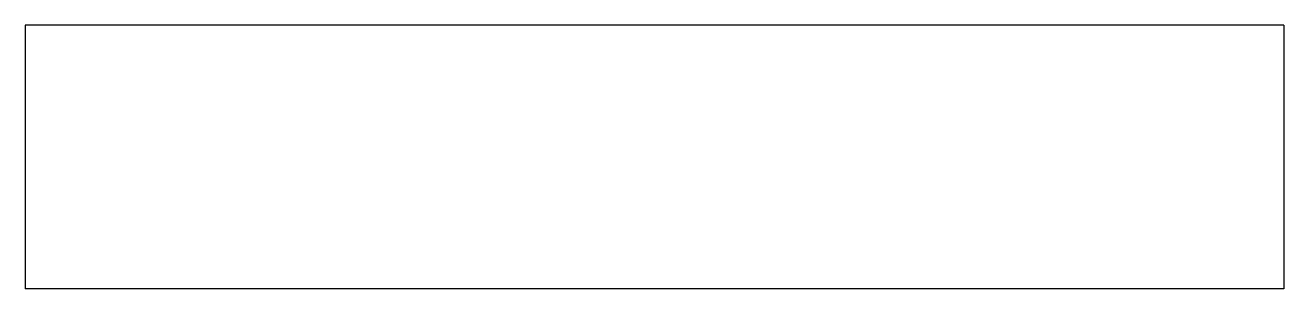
# Model space of a CAD drawing. Header units: millimetres. Extents: x -494 to 460, y -100 to 100.
import ezdxf

# ---------------------------------------------------------------- set-up
doc = ezdxf.new("R2010")
doc.units = ezdxf.units.MM

msp = doc.modelspace()

# ---------------------------------------------------------------- linework, layer by layer
at = {"color": 7, "linetype": 'Continuous', "lineweight": 25}
for p, q in [((-494.18, 100), (-494.18, -100)), ((459.54, 100), (-494.18, 100)), ((459.54, 100), (459.54, -100)), ((459.54, -100), (-494.18, -100))]:
    msp.add_line(p, q, dxfattribs=at)

doc.saveas('drawing.dxf')
